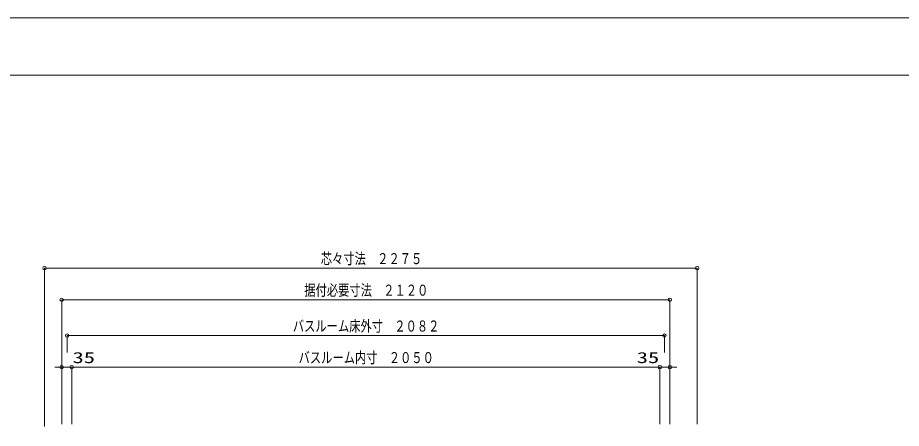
# Model space of a CAD drawing. Units: millimetres on the paper. Extents: x -305 to 305, y -152 to 152.
# Drawn here: x -164.4 to -10.3, y 76.9 to 148.5 of the extents above; entities that cross this region are included whole.
import ezdxf
from ezdxf.enums import TextEntityAlignment as Align

# ---------------------------------------------------------------- set-up
doc = ezdxf.new("R2010")
doc.units = ezdxf.units.MM
for name, color, linetype, lineweight in [('0-0_0', 7, 'Continuous', 9), ('0-3_図面枠', 3, 'Continuous', 9), ('0-4_DEFPOINTS', 7, 'Continuous', 9)]:
    doc.layers.add(name, color=color, linetype=linetype, lineweight=lineweight)
doc.styles.add('ＭＳ ゴシック', font='')
doc.styles.get('ＭＳ ゴシック').set_extended_font_data('MS Gothic')

# ---------------------------------------------------------------- blocks, each defined once
blk = doc.blocks.new('_ORIGIN')
at = {"layer": '0-0_0'}
blk.add_line((0, 0), (-1, 0), dxfattribs=at)
blk.add_circle((0, 0), 0.5, dxfattribs=at)

msp = doc.modelspace()

# ---------------------------------------------------------------- linework, layer by layer
at = {"layer": '0-0_0'}
for p, q in [((-159.684, 77.257), (-159.684, 104.842)), ((-46.534, 104.842), (-159.084, 104.842)), ((-45.934, 77.634), (-45.934, 104.842)), ((-156.684, 77.632), (-156.684, 99.342)), ((-51.284, 99.342), (-156.084, 99.342)), ((-50.684, 77.632), (-50.684, 99.342)), ((-156.684, 96.802), (-156.684, 87.593)), ((-50.684, 96.802), (-50.684, 87.593)), ((-155.734, 90.132), (-155.734, 93.092)), ((-52.234, 93.092), (-155.134, 93.092)), ((-51.634, 90.132), (-51.634, 93.092)), ((-157.284, 87.593), (-157.884, 87.593)), ((-154.934, 87.593), (-156.684, 87.593)), ((-154.934, 87.593), (-149.496, 87.593)), ((-154.934, 77.632), (-154.934, 87.592)), ((-154.334, 87.593), (-153.734, 87.593)), ((-53.034, 87.592), (-154.334, 87.592)), ((-52.434, 87.593), (-57.872, 87.593)), ((-53.034, 87.593), (-53.634, 87.593)), ((-52.434, 87.593), (-50.684, 87.593)), ((-52.434, 77.632), (-52.434, 87.592)), ((-50.084, 87.593), (-49.484, 87.593))]:
    msp.add_line(p, q, dxfattribs=at)
at = {"layer": '0-3_図面枠'}
msp.add_lwpolyline([(-291.017, -138.498), (108.983, -138.498), (108.983, 138.502), (-291.017, 138.502)], close=True, dxfattribs=at)
at = {"layer": '0-4_DEFPOINTS'}
msp.add_line((118.983, 148.502), (-301.017, 148.502), dxfattribs=at)

# ---------------------------------------------------------------- block references
at = {"layer": '0-0_0', "xscale": 0.6, "yscale": 0.6, "rotation": 180}
for p in [(-159.684, 104.842), (-156.684, 99.342), (-155.734, 93.092), (-154.934, 87.593), (-154.934, 87.592), (-50.684, 87.593)]:
    msp.add_blockref('_ORIGIN', p, dxfattribs=at)
at = {"layer": '0-0_0', "xscale": 0.6, "yscale": 0.6}
for p in [(-45.934, 104.842), (-50.684, 99.342), (-51.634, 93.092), (-156.684, 87.593), (-52.434, 87.593), (-52.434, 87.592)]:
    msp.add_blockref('_ORIGIN', p, dxfattribs=at)

# ---------------------------------------------------------------- texts
at = {"layer": '0-0_0', "style": 'ＭＳ ゴシック'}
for s, width, p in [('芯々寸法\u3000２２７５', 0.75, (-111.522, 104.972)), ('バスルーム床外寸\u3000２０８２', 0.75, (-116.397, 93.222)), ('35', 1.5, (-154.79, 87.722)), ('バスルーム内寸\u3000２０５０', 0.75, (-115.397, 87.722)), ('35', 1.5, (-56.453, 87.722))]:
    msp.add_text(s, height=1.921, dxfattribs=dict(at, width=width)).set_placement(p, align=Align.BOTTOM_LEFT)
at = {"layer": '0-0_0', "color": 4, "style": 'ＭＳ ゴシック', "width": 0.75}
msp.add_text('据付必要寸法\u3000２１２０', height=1.921, dxfattribs=at).set_placement((-114.397, 99.472), align=Align.BOTTOM_LEFT)

doc.saveas('drawing.dxf')
